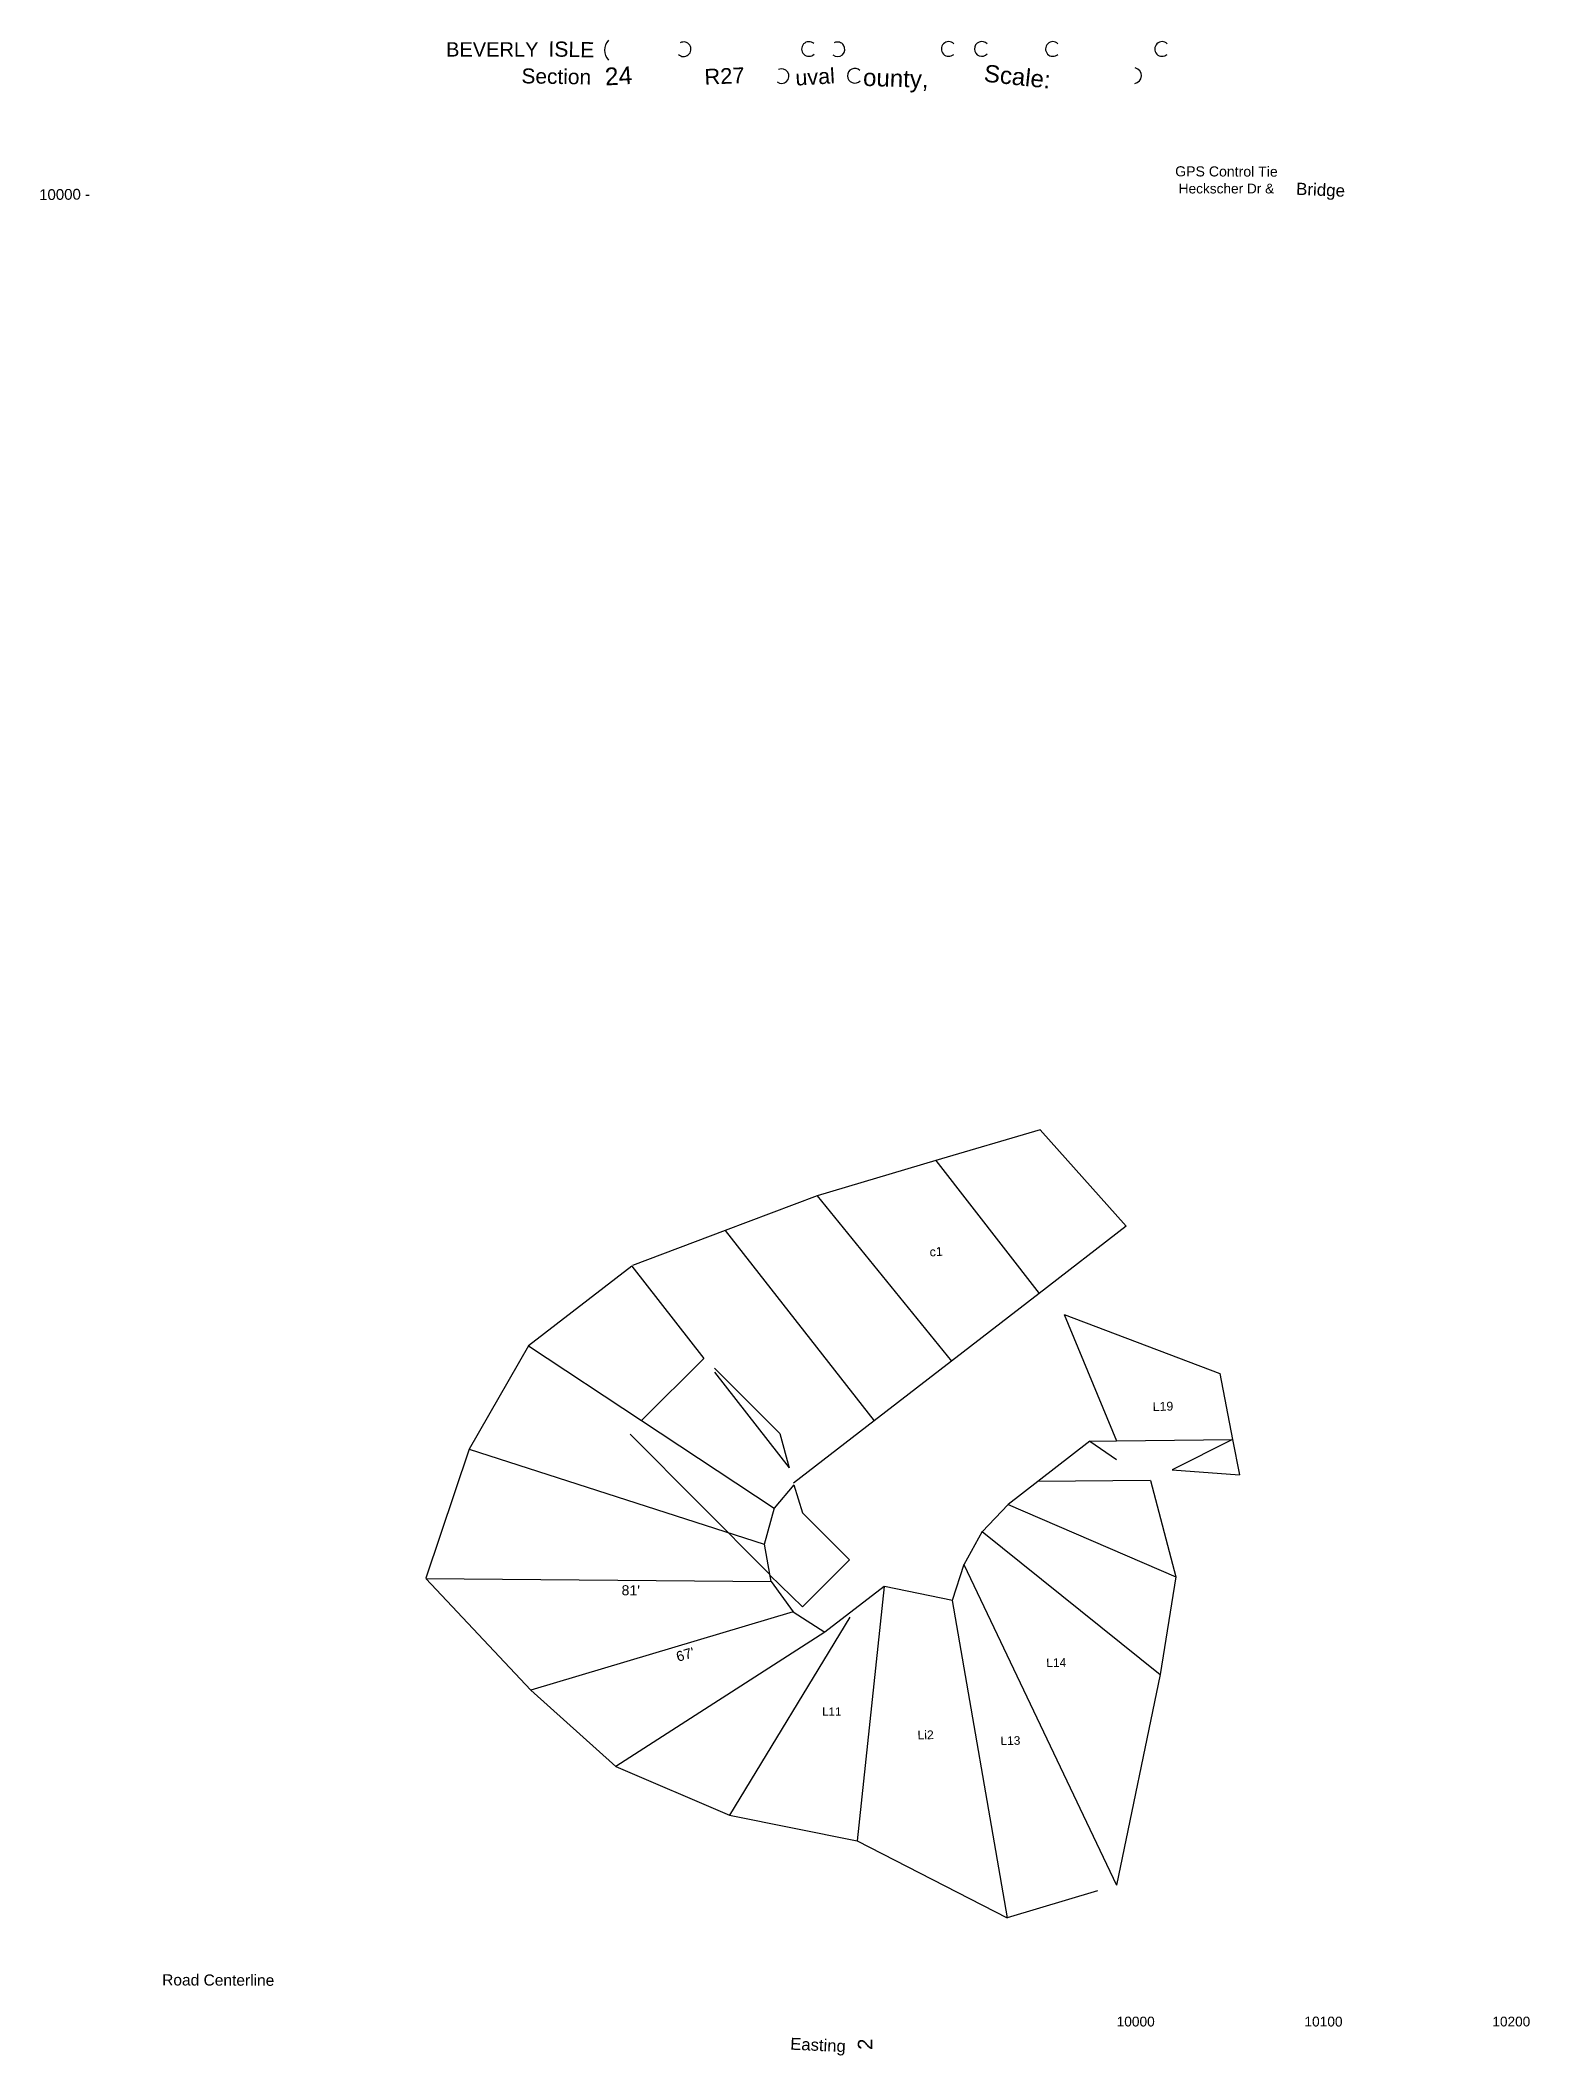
# Model space of a CAD drawing. Extents: x 81 to 2698, y 26 to 3566.
import ezdxf
from ezdxf.enums import TextEntityAlignment as Align

# ---------------------------------------------------------------- set-up
doc = ezdxf.new("R2010")
doc.units = 0
doc.header["$MEASUREMENT"] = 0
for name, color, linetype in [('PLAT-CURVE', 4, 'CONTINUOUS'), ('PLAT-LINE', 7, 'CONTINUOUS'), ('PLAT-TEXT-CURVE', 6, 'CONTINUOUS'), ('PLAT-TEXT-DIST', 2, 'CONTINUOUS'), ('PLAT-TEXT-LOTNO', 5, 'CONTINUOUS'), ('PLAT-TEXT-MISC', 9, 'CONTINUOUS')]:
    doc.layers.add(name, color=color, linetype=linetype)
doc.styles.add('PLAT', font='arial.ttf')

msp = doc.modelspace()

# ---------------------------------------------------------------- linework, layer by layer
at = {"layer": 'PLAT-CURVE', "true_color": 0xffffff}
for centre, radius, start, end in [((1099, 3549.1), 26.1, 138.3052, -138.044), ((1211.8, 3550.7), 12.8, -135.3172, 118.8746), ((1431.9, 3551.2), 12.8, 47.4211, -45.2919), ((1482.1, 3550.6), 12.8, -129.5658, 116.2786), ((1677.5, 3551.2), 12.9, 46.0569, -47.2787), ((1735.5, 3551.3), 12.9, 42.6487, -40.793), ((1860.5, 3551.2), 12.9, 46.0569, -47.2787), ((2052.5, 3551.2), 12.9, 46.0569, -47.2787), ((1384, 3503.5), 12.8, -129.2217, 115.6135), ((1512.4, 3504.1), 12.9, 46.2327, -43.3039), ((2002.2, 3504.2), 13.9, -81.3892, 77.5053)]:
    msp.add_arc(centre, radius, start, end, dxfattribs=at)
at = {"layer": 'PLAT-LINE', "true_color": 0x58a6ff}
for p, q in [((1838.1, 1652.5), (1655.1, 1598.4)), ((1838.1, 1652.5), (1989.3, 1483)), ((1655.1, 1598.4), (1446.3, 1536.6)), ((1655.1, 1598.4), (1836.5, 1365)), ((1446.3, 1536.6), (1284.8, 1475.6)), ((1446.3, 1536.6), (1682.4, 1246)), ((1284.8, 1475.6), (1122, 1414.1)), ((1284.8, 1475.6), (1546.6, 1141.1)), ((1989.3, 1483), (1836.5, 1365)), ((1120.6, 1413), (939.1, 1273.3)), ((1120.6, 1413), (1247.1, 1251)), ((1836.5, 1365), (1682.4, 1246)), ((1880.5, 1328.1), (2153.8, 1224.3)), ((1880.5, 1328.1), (1972.3, 1106.3)), ((938.9, 1273), (834.9, 1091.6)), ((938.9, 1273), (1137.7, 1141.6)), ((1682.4, 1246), (1546.6, 1141.1)), ((1265.9, 1226.9), (1397.4, 1058.8)), ((2153.8, 1224.3), (2176.2, 1108.5)), ((1137.7, 1141.6), (1370.6, 987.8)), ((1546.6, 1141.1), (1404.7, 1031.6)), ((1925.6, 1105.5), (1834.2, 1034.8)), ((1925.6, 1105.5), (1972, 1073.6)), ((1925.8, 1105.7), (1972.3, 1106.3)), ((1972.3, 1106.3), (2176.2, 1108.5)), ((2176.2, 1108.5), (2070, 1054.9)), ((2176.2, 1108.5), (2188.3, 1046.3)), ((834.8, 1091.7), (758.5, 864.6)), ((834.8, 1091.7), (1353, 924.4)), ((1405.4, 1029.1), (1370.7, 987.9)), ((1834.2, 1034.8), (1782, 994.5)), ((2032, 1036.6), (1834.2, 1034.8)), ((2032, 1036.6), (2076.4, 867.4)), ((2070, 1054.9), (2188.3, 1046.3)), ((1781.9, 994.5), (1736.2, 946.5)), ((1781.9, 994.5), (2076.4, 867.3)), ((1370.7, 987.9), (1353.3, 924.3)), ((1353, 924.4), (1362.6, 871.8)), ((1736.1, 946.6), (1704.3, 888.4)), ((1736.1, 946.6), (2049.3, 695.6)), ((1704.3, 888.6), (1683.8, 825.5)), ((1704.3, 888.6), (1972.5, 325.8)), ((758.6, 864.5), (943.1, 668.4)), ((758.6, 864.5), (1365.3, 859.1)), ((1362.6, 871.8), (1364.9, 859.1)), ((1365.3, 859.1), (1404, 805.7)), ((1564.1, 850.5), (1459.8, 769.9)), ((1564.1, 850.5), (1516.9, 403.2)), ((1564.7, 850.9), (1684.1, 826.3)), ((2076.4, 867.3), (2049.3, 695.7)), ((1683.8, 825.5), (1780.3, 268.4)), ((1403.9, 805.8), (943, 668.4)), ((1503.8, 796.5), (1292.6, 448.5)), ((1404, 805.7), (1459.7, 769.9)), ((1459.7, 769.9), (1092.5, 533.9)), ((2049.3, 695.6), (1972.5, 325.8)), ((943, 668.4), (1092.5, 533.8)), ((1092.5, 533.8), (1292.5, 448.3)), ((1292.6, 448.5), (1516.9, 403.4)), ((1516.9, 403.2), (1780.4, 268.3)), ((1939.1, 315.5), (1780.4, 268.3))]:
    msp.add_line(p, q, dxfattribs=at)
at = {"layer": 'PLAT-LINE', "true_color": 0x3fb950}
for p, q in [((1247.1, 1251), (1137.7, 1141.6)), ((1265.8, 1233.8), (1380.9, 1118.9)), ((1118, 1118), (1362.6, 871.8)), ((1380.9, 1118.9), (1397.4, 1058.8)), ((1405.4, 1029.1), (1420.7, 979.4)), ((1420.7, 979.4), (1502.9, 896.8)), ((1502.9, 896.8), (1420.6, 814.8)), ((1420.6, 814.8), (1362.8, 870.6))]:
    msp.add_line(p, q, dxfattribs=at)

# ---------------------------------------------------------------- texts
at = {"layer": 'PLAT-TEXT-CURVE', "style": 'PLAT'}
msp.add_text('c1', height=15.71, rotation=3.4, dxfattribs=at).set_placement((1655.4, 1438.5), align=Align.MIDDLE_CENTER)
at = {"layer": 'PLAT-TEXT-DIST', "style": 'PLAT'}
for s, rotation, p in [("81'", 359.4915, (1118.9, 852.4)), ("67'", 16.6024, (1212.1, 739.4))]:
    msp.add_text(s, height=17.72, rotation=rotation, dxfattribs=at).set_placement(p, align=Align.TOP_CENTER)
at = {"layer": 'PLAT-TEXT-LOTNO', "style": 'PLAT'}
for s, height, rotation, p in [('24', 31.06, 3.4659, (1097.4, 3503.9)), ('2', 25.5, 89.0204, (1530.5, 46))]:
    msp.add_text(s, height=height, rotation=rotation, dxfattribs=at).set_placement(p, align=Align.MIDDLE_CENTER)
at = {"layer": 'PLAT-TEXT-MISC', "style": 'PLAT'}
for s, height, rotation, p in [('BEVERLY', 25.2, 359.9988, (875.5, 3550.5)), ('ISLE', 26.65, 358.7962, (1014.5, 3550.5)), ('Section', 26.25, 358.9898, (988, 3502.9)), ('R27', 27.57, 2.5841, (1283.5, 3503.7)), ('uval', 27.11, 3.3685, (1442.7, 3502.4)), ('ounty,', 30.24, 358.2368, (1584.6, 3499.8)), ('Scale:', 30.24, 353.8954, (1798.2, 3502.8)), ('GPS Control Tie', 17.725, 359.7949, (2165.5, 3336)), ('10000 -', 18.87, 0.7337, (124, 3295.7)), ('Heckscher Dr &', 17.16, 0.0236, (2165.5, 3306)), ('Bridge', 21.31, 357.5684, (2330.9, 3304)), ('L19', 15.5, 2.012, (2053.9, 1166.6)), ('L14', 15.14, 1.2393, (1866.4, 716.5)), ('L11', 14.46, 0.1019, (1472, 630.5)), ('Li2', 15.32, 1.4763, (1636.9, 589.5)), ('L13', 15.01, 1.0458, (1785.9, 579.5)), ('Road Centerline', 19.522, 359.7738, (394, 158.9)), ('10000', 17.22, 359.9035, (2006, 86)), ('10100', 17.27, 359.8611, (2336, 86)), ('10200', 17.11, 359.9895, (2666, 86)), ('Easting', 20.95, 357.3777, (1447.9, 44.9))]:
    msp.add_text(s, height=height, rotation=rotation, dxfattribs=at).set_placement(p, align=Align.MIDDLE_CENTER)

doc.saveas('drawing.dxf')
